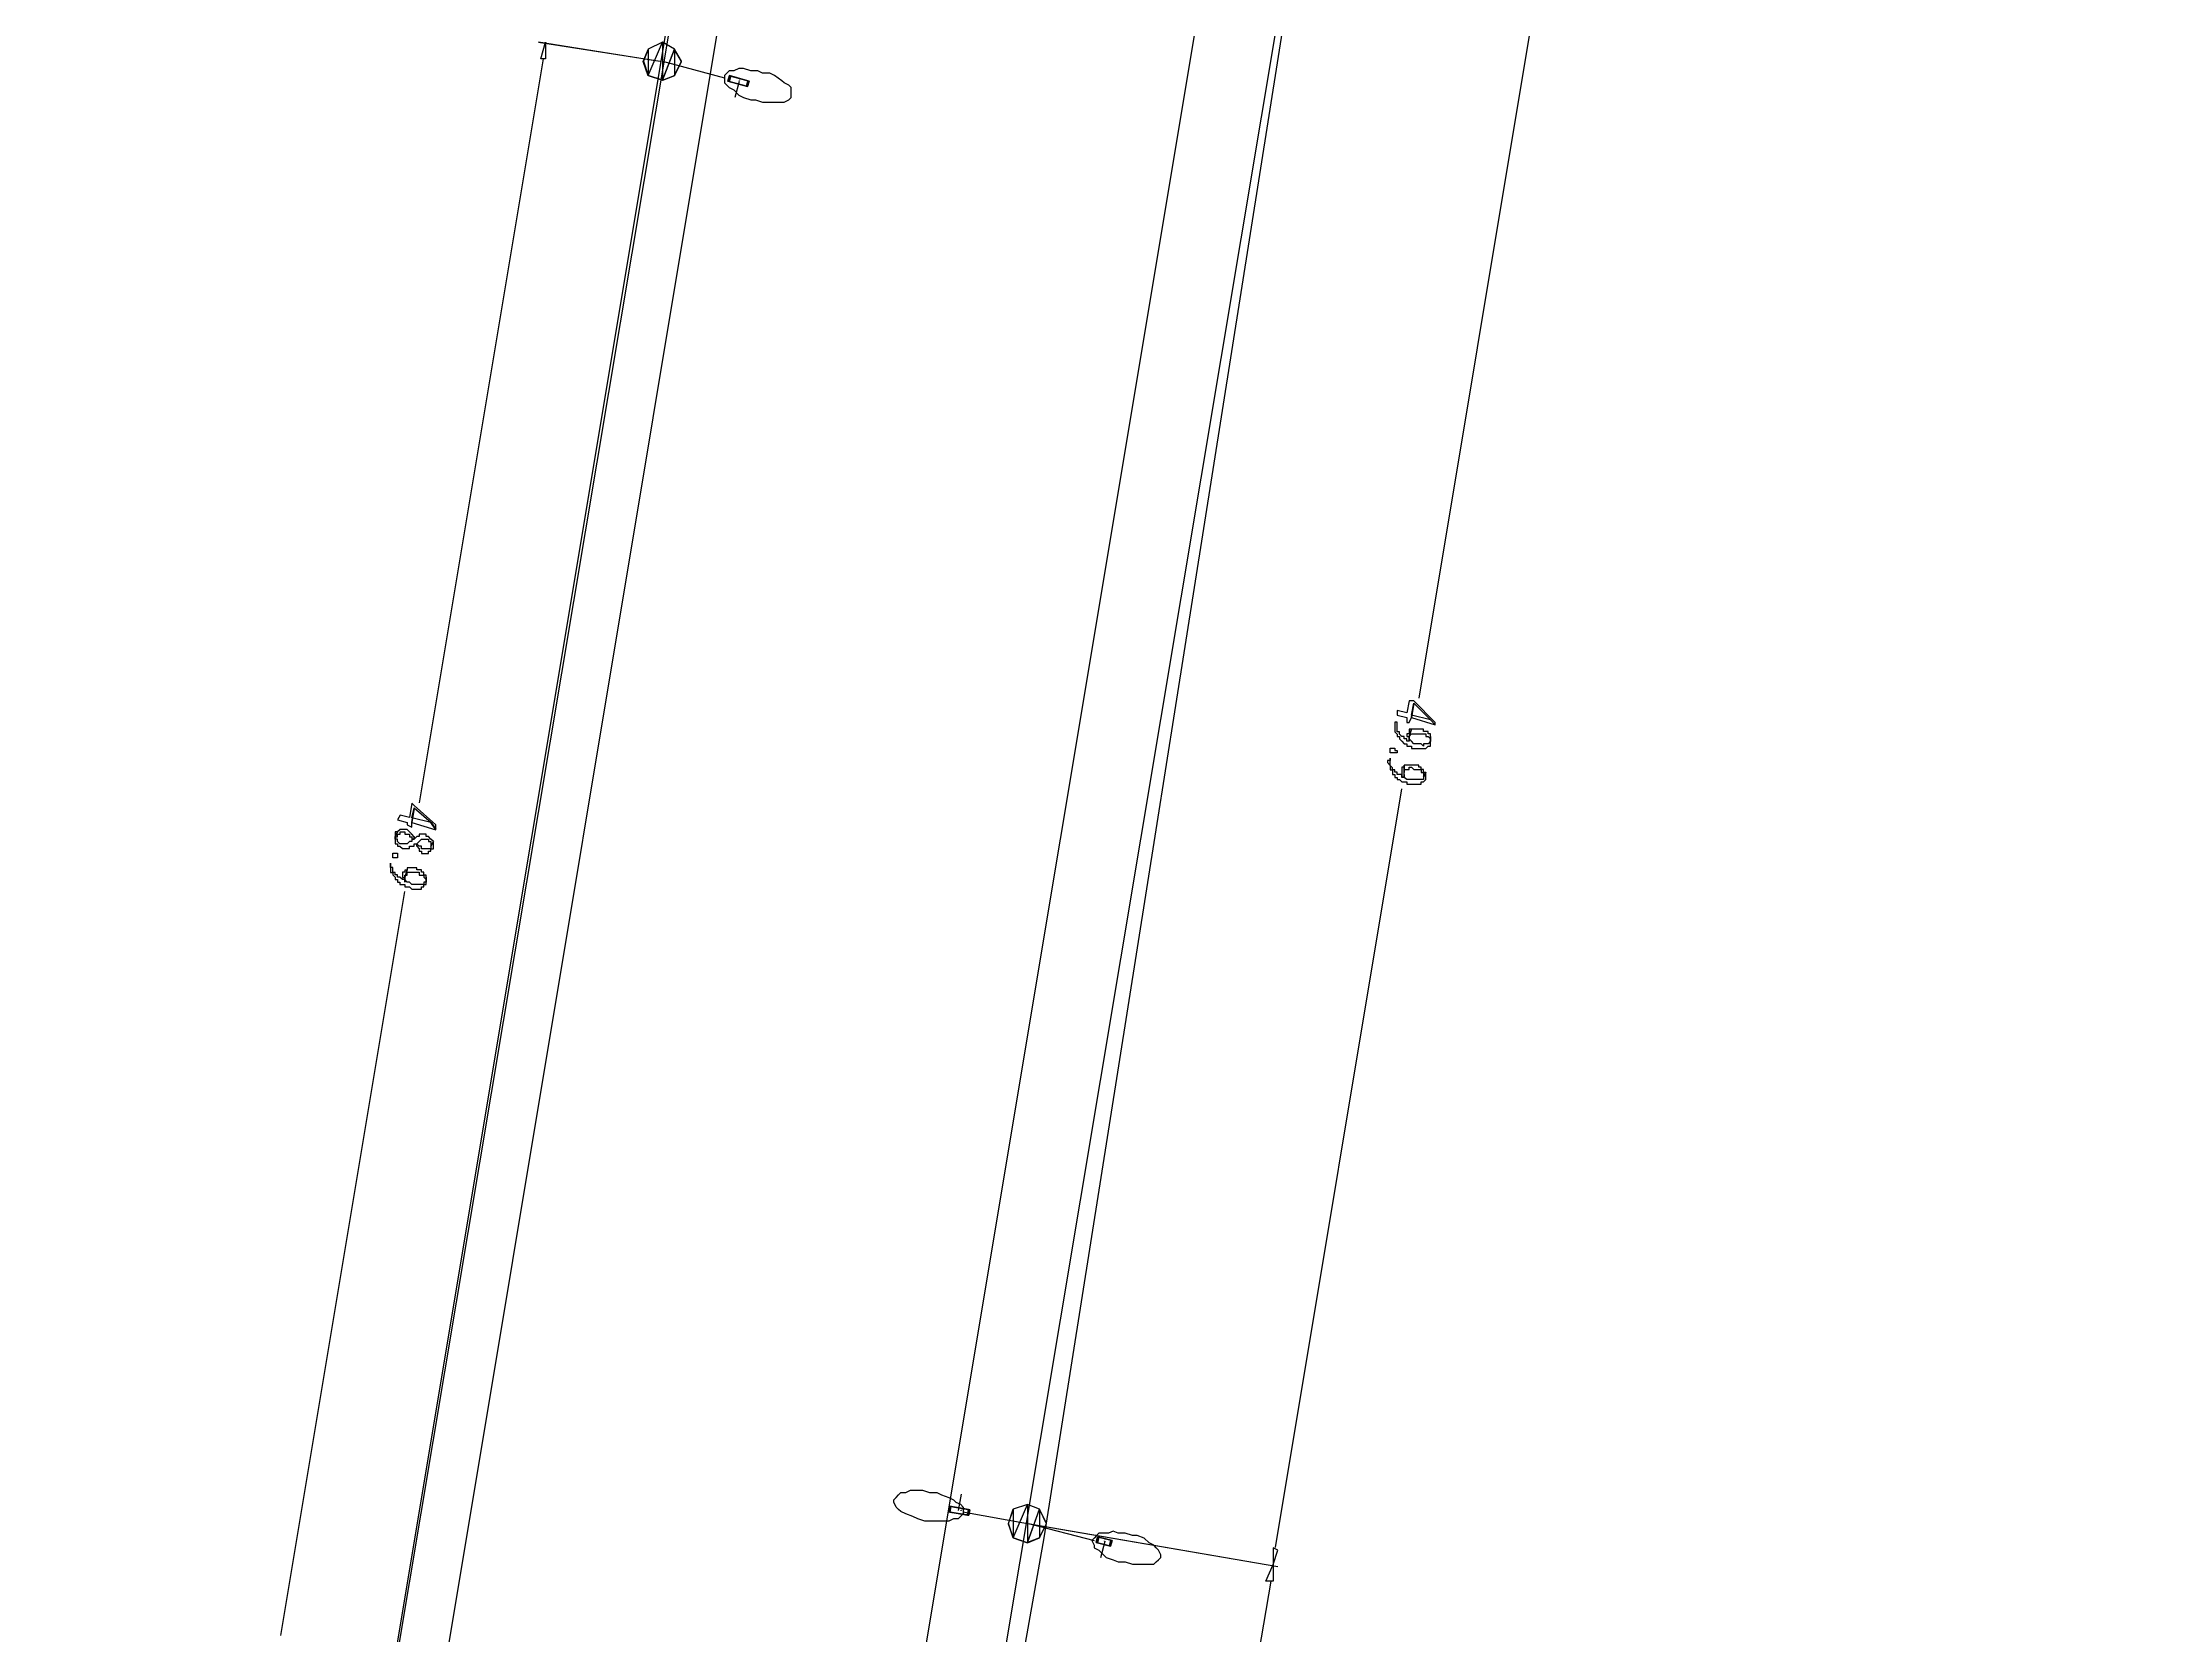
# Model space of a CAD drawing. Extents: x 212106 to 638151, y -1311344 to 1260505.
# Drawn here: x 340674 to 403780, y 647172 to 694889 of the extents above; entities that cross this region are included whole.
import ezdxf

# ---------------------------------------------------------------- set-up
doc = ezdxf.new("R2010")
doc.units = 0
doc.header["$MEASUREMENT"] = 0
for name, color, linetype in [('at_Entity', 7, 'Continuous'), ('DLXLUM01', 3, 'Continuous'), ('DLXLUM02', 6, 'Continuous'), ('DLXLUMEX', 2, 'Continuous'), ('DLXSCENE', 7, 'Continuous')]:
    doc.layers.add(name, color=color, linetype=linetype)

# ---------------------------------------------------------------- blocks, each defined once
blk = doc.blocks.new('*U34')
for p, q in [((-253, 159), (-299, -5)), ((-299, -5), (-253, 159)), ((-215, 148), (-261, -15)), ((-261, -15), (-215, 148)), ((299, 5), (-253, 159)), ((-215, 148), (-253, 159)), ((-253, 159), (299, 5)), ((-253, 159), (-215, 148)), ((337, -6), (-215, 148)), ((-215, 148), (337, -6)), ((253, -159), (299, 5)), ((299, 5), (253, -159)), ((299, 5), (337, -6)), ((337, -6), (299, 5)), ((-299, -5), (253, -159)), ((253, -159), (-299, -5)), ((-299, -5), (-261, -15)), ((-261, -15), (-299, -5)), ((-261, -15), (291, -169)), ((291, -169), (-261, -15)), ((253, -159), (291, -169)), ((291, -169), (253, -159)), ((291, -169), (337, -6)), ((337, -6), (291, -169))]:
    blk.add_line(p, q)
at = {"color": 1}
blk.add_line((38, -11), (-96, -492), dxfattribs=at)
at = {"layer": 'DLXLUMEX', "color": 7}
blk.add_text('1', height=100, dxfattribs=at).set_placement((0, 0))
blk = doc.blocks.new('*U89')
for p, q in [((-307, 139), (-336, -28)), ((-336, -28), (-307, 139)), ((-268, 133), (-307, 139)), ((-307, 139), (-268, 133)), ((258, 41), (-307, 139)), ((-307, 139), (258, 41)), ((-268, 133), (-297, -35)), ((-297, -35), (-268, 133)), ((297, 35), (-268, 133)), ((-268, 133), (297, 35)), ((229, -126), (258, 41)), ((258, 41), (229, -126)), ((297, 35), (258, 41)), ((258, 41), (297, 35)), ((268, -133), (297, 35)), ((297, 35), (268, -133)), ((-297, -35), (-336, -28)), ((-336, -28), (229, -126)), ((-336, -28), (-297, -35)), ((229, -126), (-336, -28)), ((-297, -35), (268, -133)), ((268, -133), (-297, -35)), ((229, -126), (268, -133)), ((268, -133), (229, -126))]:
    blk.add_line(p, q)
at = {"color": 1}
blk.add_line((-39, 7), (47, 499), dxfattribs=at)
at = {"layer": 'DLXLUMEX', "color": 7}
blk.add_text('1', height=100, dxfattribs=at).set_placement((0, 0))
blk = doc.blocks.new('*U98')
for p, q in [((-178, 132), (-219, -33)), ((-219, -33), (-178, 132)), ((-139, 123), (-181, -42)), ((-181, -42), (-139, 123)), ((219, 33), (-178, 132)), ((-139, 123), (-178, 132)), ((-178, 132), (219, 33)), ((-178, 132), (-139, 123)), ((257, 23), (-139, 123)), ((-139, 123), (257, 23)), ((178, -132), (219, 33)), ((219, 33), (178, -132)), ((216, -142), (257, 23)), ((257, 23), (216, -142)), ((219, 33), (257, 23)), ((257, 23), (219, 33)), ((-219, -33), (178, -132)), ((178, -132), (-219, -33)), ((-219, -33), (-181, -42)), ((-181, -42), (-219, -33)), ((-181, -42), (216, -142)), ((216, -142), (-181, -42)), ((178, -132), (216, -142)), ((216, -142), (178, -132))]:
    blk.add_line(p, q)
at = {"color": 1}
blk.add_line((38, -10), (-84, -495), dxfattribs=at)
at = {"layer": 'DLXLUMEX', "color": 7}
blk.add_text('2', height=100, dxfattribs=at).set_placement((0, 0))
blk = doc.blocks.new('*U97')
for p, q in [((10601, 721072), (1459, 666294)), ((12745, 621511), (20602, 671149)), ((1459, 666294), (-6611, 618082)), ((5101, 578299), (12745, 621511))]:
    blk.add_line(p, q)

msp = doc.modelspace()

# ---------------------------------------------------------------- linework, layer by layer
at = {"layer": 'at_Entity', "color": 4}
for p, q in [((465456, 1237080), (356316, 581961)), ((449884, 1229433), (342316, 583735))]:
    msp.add_line(p, q, dxfattribs=at)
at = {"layer": 'at_Entity', "color": 1}
for p, q in [((448385, 1229513), (340674, 583168)), ((466885, 1229375), (358388, 580248))]:
    msp.add_line(p, q, dxfattribs=at)
at = {"layer": 'at_Entity', "color": 0}
for p, q in [((385673, 697961), (381888, 675246)), ((359173, 694309), (355530, 694878)), ((359102, 694319), (355532, 694889)), ((355603, 694389), (355746, 694889)), ((355746, 694889), (355746, 694389)), ((359245, 694889), (358817, 694681)), ((359245, 694889), (358817, 694681)), ((358817, 693888), (359245, 694889)), ((358817, 693888), (359245, 694889)), ((359245, 694889), (358817, 694681)), ((359245, 694889), (358817, 694681)), ((359245, 694889), (358817, 694681)), ((358817, 693888), (359245, 694889)), ((358817, 693888), (359245, 694889)), ((359245, 694889), (358817, 694681)), ((359602, 694681), (359245, 694889)), ((359602, 694681), (359245, 694889)), ((359245, 694889), (359245, 693749)), ((359245, 694889), (359245, 693749)), ((359602, 694681), (359245, 694889)), ((359602, 694681), (359245, 694889)), ((359602, 694681), (359245, 694889)), ((359245, 694889), (359245, 693749)), ((359245, 694889), (359245, 693749)), ((359602, 694681), (359245, 694889)), ((355675, 694389), (351960, 672111)), ((355746, 694389), (355603, 694389)), ((358673, 694307), (358816, 694668)), ((358673, 694307), (358816, 694668)), ((358816, 693876), (358673, 694307)), ((358816, 693876), (358673, 694307)), ((358817, 694681), (358674, 694319)), ((358817, 694681), (358674, 694319)), ((358817, 694681), (358674, 694319)), ((358817, 694681), (358674, 694319)), ((358674, 694319), (358817, 693888)), ((358674, 694319), (358817, 693888)), ((358674, 694319), (358817, 693888)), ((358674, 694319), (358817, 693888)), ((358816, 694668), (358816, 693876)), ((358816, 694668), (358816, 693876)), ((358817, 694681), (358817, 693888)), ((358817, 694681), (358817, 693888)), ((359245, 693749), (359602, 694681)), ((359245, 693749), (359602, 694681)), ((359245, 693737), (359602, 694668)), ((359245, 693737), (359602, 694668)), ((359245, 694319), (361103, 693818)), ((359816, 694319), (359602, 694681)), ((359816, 694319), (359602, 694681)), ((359816, 694319), (359602, 694681)), ((359816, 694319), (359602, 694681)), ((359816, 694307), (359602, 694668)), ((359602, 694668), (359602, 693876)), ((359602, 694668), (359602, 693876)), ((359816, 694307), (359602, 694668)), ((359602, 694668), (359602, 693876)), ((359602, 694668), (359602, 693876)), ((359602, 693888), (359816, 694319)), ((359602, 693888), (359816, 694319)), ((359602, 693888), (359816, 694319)), ((359602, 693888), (359816, 694319)), ((359602, 693876), (359816, 694307)), ((359602, 693876), (359816, 694307)), ((358817, 693888), (359245, 693749)), ((359245, 693749), (358817, 693888)), ((358817, 693888), (359245, 693749)), ((358817, 693888), (359245, 693749)), ((359245, 693749), (358817, 693888)), ((358817, 693888), (359245, 693749)), ((359245, 693749), (359602, 693888)), ((359245, 693749), (359602, 693888)), ((359245, 693749), (359602, 693888)), ((359245, 693749), (359602, 693888)), ((359602, 693876), (359245, 693737)), ((359602, 693876), (359245, 693737)), ((359245, 693749), (359245, 693749)), ((359245, 693749), (359245, 693749)), ((359245, 693749), (359245, 693749)), ((361174, 693958), (361101, 693889)), ((361101, 693889), (361101, 693806)), ((361101, 693806), (361101, 693667)), ((361101, 693667), (361174, 693597)), ((361244, 694028), (361174, 693958)), ((361174, 693597), (361244, 693528)), ((361388, 694028), (361244, 694028)), ((361531, 694097), (361388, 694028)), ((361674, 694097), (361531, 694097)), ((361888, 694028), (361674, 694097)), ((362102, 694028), (361888, 694028)), ((362245, 693958), (362102, 694028)), ((362459, 693958), (362245, 693958)), ((362602, 693889), (362459, 693958)), ((362816, 693736), (362602, 693889)), ((362888, 693667), (362816, 693736)), ((363030, 693597), (362888, 693667)), ((363102, 693528), (363030, 693597)), ((361244, 693528), (361388, 693458)), ((361388, 693458), (361531, 693306)), ((361531, 693306), (361674, 693236)), ((361674, 693236), (361888, 693167)), ((361888, 693167), (362031, 693167)), ((362031, 693167), (362245, 693097)), ((362245, 693097), (362459, 693097)), ((362459, 693097), (362602, 693097)), ((362602, 693097), (362745, 693097)), ((362745, 693097), (362888, 693097)), ((362888, 693097), (363030, 693167)), ((363030, 693167), (363102, 693236)), ((363102, 693389), (363102, 693528)), ((363102, 693306), (363102, 693389)), ((363102, 693236), (363102, 693306)), ((363102, 693306), (363102, 693306)), ((381530, 674809), (381244, 674877)), ((381244, 674877), (381244, 674740)), ((381244, 674740), (381530, 674671)), ((381601, 675167), (381530, 674809)), ((381530, 674671), (381530, 674519)), ((381743, 675167), (381601, 675167)), ((381601, 674519), (381673, 674671)), ((381673, 674671), (381743, 675098)), ((381673, 674739), (381744, 675097)), ((381744, 675097), (381673, 674670)), ((382244, 674601), (381673, 674739)), ((381673, 674670), (382386, 674449)), ((382386, 674519), (381743, 675167)), ((381743, 675098), (382243, 674602)), ((382243, 674602), (382386, 674450)), ((382386, 674449), (382244, 674601)), ((381244, 674526), (381173, 674526)), ((381173, 674526), (381173, 674458)), ((381173, 674458), (381173, 674458)), ((381173, 674458), (381173, 674458)), ((381173, 674458), (381173, 674389)), ((381173, 674389), (381173, 674389)), ((381173, 674389), (381173, 674306)), ((381173, 674306), (381173, 674306)), ((381173, 674306), (381173, 674306)), ((381173, 674306), (381173, 674237)), ((381173, 674237), (381173, 674237)), ((381173, 674237), (381244, 674168)), ((381244, 674458), (381244, 674526)), ((381244, 674389), (381244, 674458)), ((381244, 674458), (381244, 674458)), ((381244, 674306), (381244, 674389)), ((381244, 674389), (381244, 674389)), ((381244, 674237), (381244, 674306)), ((381244, 674306), (381244, 674306)), ((381244, 674306), (381244, 674306)), ((381244, 674306), (381244, 674306)), ((381316, 674237), (381244, 674237)), ((381244, 674237), (381244, 674237)), ((381244, 674168), (381244, 674168)), ((381244, 674168), (381244, 674168)), ((381244, 674168), (381244, 674099)), ((381244, 674099), (381244, 674099)), ((381244, 674099), (381316, 674099)), ((381316, 674168), (381316, 674237)), ((381387, 674099), (381316, 674168)), ((381316, 674168), (381316, 674168)), ((381316, 674099), (381316, 674031)), ((381316, 674031), (381316, 674031)), ((381316, 674031), (381316, 674031)), ((381316, 674031), (381387, 673962)), ((381458, 674099), (381387, 674099)), ((381387, 674099), (381387, 674099)), ((381387, 674099), (381387, 674099)), ((381458, 674031), (381458, 674099)), ((381529, 674031), (381458, 674031)), ((381458, 674031), (381458, 674031)), ((381529, 673962), (381529, 674031)), ((381529, 674031), (381529, 674031)), ((381530, 674519), (381601, 674519)), ((381601, 674179), (381530, 674179)), ((381530, 674179), (381530, 674096)), ((381530, 674096), (381530, 674096)), ((381530, 674096), (381601, 674096)), ((381601, 674096), (381673, 674317)), ((381673, 674317), (381601, 674317)), ((381601, 674317), (381601, 674248)), ((381673, 674317), (381601, 674096)), ((381601, 674248), (381601, 674248)), ((381601, 674248), (381601, 674248)), ((381601, 674248), (381601, 674179)), ((381601, 674179), (381601, 674179)), ((381601, 674096), (381673, 674179)), ((381601, 674028), (381601, 674096)), ((381601, 674096), (381601, 674096)), ((381601, 674096), (381601, 674028)), ((381601, 674096), (381601, 674096)), ((381673, 673962), (381601, 674031)), ((381601, 674031), (381601, 674031)), ((381601, 674031), (381601, 673962)), ((381601, 674028), (381601, 674028)), ((381601, 674028), (381601, 673959)), ((381601, 673959), (381601, 674028)), ((381745, 674317), (381673, 674317)), ((381673, 674317), (381673, 674317)), ((381673, 674179), (381673, 674179)), ((381673, 674179), (381673, 674179)), ((381673, 674179), (381745, 674179)), ((381816, 674317), (381745, 674317)), ((381745, 674317), (381745, 674317)), ((381745, 674317), (381745, 674317)), ((381745, 674179), (381745, 674179)), ((381745, 674179), (381745, 674179)), ((381745, 674179), (381816, 674179)), ((381888, 674317), (381816, 674317)), ((381816, 674317), (381816, 674317)), ((381816, 674179), (381816, 674179)), ((381816, 674179), (381816, 674179)), ((381816, 674179), (381888, 674179)), ((381959, 674317), (381888, 674317)), ((381888, 674317), (381888, 674317)), ((381888, 674179), (381888, 674179)), ((381888, 674179), (381959, 674179)), ((382031, 674317), (381959, 674317)), ((381959, 674317), (381959, 674317)), ((381959, 674179), (381959, 674179)), ((381959, 674179), (382031, 674179)), ((382031, 674248), (382031, 674317)), ((382031, 674317), (382031, 674317)), ((382101, 674248), (382031, 674248)), ((382031, 674179), (382031, 674179)), ((382031, 674179), (382101, 674179)), ((382173, 674248), (382101, 674248)), ((382101, 674248), (382101, 674248)), ((382101, 674179), (382101, 674179)), ((382101, 674179), (382101, 674096)), ((382101, 674096), (382173, 674096)), ((382173, 674179), (382173, 674248)), ((382244, 674179), (382173, 674179)), ((382173, 674179), (382173, 674179)), ((382173, 674179), (382173, 674179)), ((382173, 674096), (382173, 674096)), ((382173, 674096), (382173, 674096)), ((382173, 674096), (382244, 674028)), ((382244, 674096), (382244, 674179)), ((382244, 674031), (382244, 674099)), ((382244, 674099), (382244, 673962)), ((382244, 673959), (382244, 674096)), ((382244, 673962), (382244, 674031)), ((382244, 674031), (382244, 674031)), ((382244, 674031), (382244, 674031)), ((382244, 674028), (382244, 674028)), ((382244, 674028), (382244, 673959)), ((382386, 674450), (382386, 674519)), ((381030, 673386), (380958, 673386)), ((380958, 673386), (380958, 673318)), ((381030, 673677), (381030, 673746)), ((381030, 673746), (381102, 673746)), ((381030, 673609), (381030, 673677)), ((381030, 673677), (381030, 673677)), ((381030, 673677), (381030, 673677)), ((381102, 673609), (381030, 673609)), ((381030, 673386), (381030, 673455)), ((381030, 673455), (381030, 673455)), ((381030, 673455), (381030, 673386)), ((381030, 673318), (381030, 673386)), ((381030, 673386), (381030, 673386)), ((381030, 673386), (381030, 673386)), ((381102, 673746), (381102, 673746)), ((381102, 673746), (381102, 673746)), ((381102, 673746), (381173, 673746)), ((381173, 673609), (381102, 673609)), ((381102, 673609), (381102, 673609)), ((381102, 673609), (381102, 673609)), ((381102, 673609), (381102, 673609)), ((381173, 673746), (381173, 673746)), ((381173, 673746), (381173, 673746)), ((381173, 673746), (381173, 673746)), ((381173, 673746), (381173, 673677)), ((381173, 673677), (381245, 673677)), ((381245, 673609), (381173, 673609)), ((381173, 673609), (381173, 673609)), ((381173, 673609), (381173, 673609)), ((381245, 673677), (381245, 673609)), ((381245, 673677), (381245, 673677)), ((381245, 673677), (381245, 673677)), ((381245, 673677), (381245, 673677)), ((381245, 673677), (381245, 673677)), ((381387, 673962), (381387, 673962)), ((381387, 673962), (381387, 673962)), ((381387, 673962), (381458, 673879)), ((381458, 673879), (381458, 673879)), ((381458, 673879), (381529, 673879)), ((381601, 673962), (381529, 673962)), ((381529, 673879), (381529, 673879)), ((381529, 673879), (381529, 673810)), ((381529, 673810), (381601, 673810)), ((381601, 673962), (381601, 673962)), ((381601, 673959), (381601, 673959)), ((381601, 673810), (381601, 673810)), ((381601, 673810), (381673, 673810)), ((381744, 673879), (381673, 673962)), ((381673, 673962), (381673, 673962)), ((381673, 673962), (381673, 673962)), ((381673, 673962), (381673, 673962)), ((381673, 673810), (381673, 673810)), ((381673, 673810), (381673, 673741)), ((381673, 673741), (381744, 673741)), ((381816, 673879), (381744, 673879)), ((381744, 673879), (381744, 673879)), ((381744, 673879), (381744, 673879)), ((381744, 673741), (381744, 673741)), ((381744, 673741), (381816, 673741)), ((381887, 673879), (381816, 673879)), ((381816, 673879), (381816, 673879)), ((381816, 673879), (381816, 673879)), ((381816, 673741), (381816, 673741)), ((381816, 673741), (381887, 673741)), ((381959, 673879), (381887, 673879)), ((381887, 673879), (381887, 673879)), ((381887, 673741), (381887, 673741)), ((381887, 673741), (381887, 673741)), ((381887, 673741), (381959, 673741)), ((382029, 673810), (381959, 673879)), ((381959, 673879), (381959, 673879)), ((381959, 673741), (381959, 673741)), ((381959, 673741), (382029, 673741)), ((382101, 673879), (382029, 673879)), ((382029, 673879), (382029, 673810)), ((382029, 673810), (382029, 673810)), ((382029, 673741), (382029, 673741)), ((382029, 673741), (382101, 673741)), ((382173, 673879), (382101, 673879)), ((382101, 673879), (382101, 673879)), ((382101, 673741), (382173, 673810)), ((382101, 673741), (382101, 673741)), ((382101, 673741), (382101, 673741)), ((382101, 673741), (382101, 673741)), ((382244, 673962), (382173, 673879)), ((382173, 673879), (382173, 673879)), ((382173, 673879), (382173, 673879)), ((382173, 673879), (382173, 673879)), ((382173, 673810), (382173, 673810)), ((382173, 673810), (382244, 673810)), ((382244, 673962), (382244, 673962)), ((382244, 673962), (382244, 673962)), ((382244, 673879), (382244, 673962)), ((382244, 673959), (382244, 673959)), ((382244, 673810), (382244, 673879)), ((382244, 673879), (382244, 673879)), ((382244, 673879), (382244, 673879)), ((382244, 673810), (382244, 673810)), ((380958, 673318), (380958, 673318)), ((380958, 673318), (381030, 673235)), ((381030, 673235), (381030, 673318)), ((381030, 673318), (381030, 673318)), ((381030, 673318), (381030, 673318)), ((381102, 673166), (381030, 673235)), ((381030, 673235), (381030, 673235)), ((381030, 673235), (381030, 673235)), ((381030, 673235), (381030, 673235)), ((381030, 673235), (381030, 673235)), ((381030, 673235), (381030, 673166)), ((381030, 673166), (381030, 673166)), ((381030, 673166), (381030, 673097)), ((381030, 673097), (381030, 673097)), ((381030, 673097), (381030, 673097)), ((381030, 673097), (381102, 673097)), ((381102, 673097), (381102, 673166)), ((381102, 673166), (381102, 673166)), ((381102, 673166), (381102, 673166)), ((381173, 673097), (381102, 673097)), ((381102, 673097), (381102, 673029)), ((381102, 673029), (381102, 673029)), ((381102, 673029), (381102, 672960)), ((381102, 672960), (381173, 672960)), ((381173, 673029), (381173, 673097)), ((381245, 673029), (381173, 673029)), ((381173, 673029), (381173, 673029)), ((381173, 672960), (381173, 672960)), ((381173, 672960), (381173, 672877)), ((381173, 672877), (381245, 672877)), ((381245, 672960), (381245, 673029)), ((381245, 673029), (381245, 673029)), ((381315, 672960), (381245, 672960)), ((381245, 672877), (381245, 672877)), ((381245, 672877), (381245, 672808)), ((381245, 672808), (381315, 672808)), ((381387, 672960), (381315, 672960)), ((381315, 672960), (381315, 672960)), ((381315, 672808), (381315, 672808)), ((381315, 672808), (381315, 672808)), ((381315, 672808), (381387, 672739)), ((381458, 673177), (381387, 673177)), ((381387, 673177), (381387, 673177)), ((381387, 673177), (381387, 673108)), ((381387, 673108), (381387, 673108)), ((381387, 673108), (381387, 673108)), ((381387, 673108), (381387, 673108)), ((381387, 673108), (381387, 673025)), ((381387, 673025), (381387, 673025)), ((381387, 673025), (381387, 672957)), ((381387, 672877), (381387, 672960)), ((381387, 672957), (381387, 672957)), ((381387, 672957), (381387, 672888)), ((381387, 672888), (381458, 672888)), ((381458, 672877), (381387, 672877)), ((381387, 672877), (381387, 672877)), ((381387, 672739), (381387, 672739)), ((381387, 672739), (381458, 672739)), ((381458, 673025), (381458, 673246)), ((381458, 673246), (381458, 673246)), ((381458, 673246), (381458, 673177)), ((381530, 673246), (381458, 673246)), ((381458, 673246), (381458, 673025)), ((381458, 673025), (381458, 673108)), ((381458, 673108), (381458, 673108)), ((381458, 673108), (381530, 673108)), ((381458, 672957), (381458, 673025)), ((381458, 673025), (381458, 673025)), ((381458, 673025), (381458, 673025)), ((381458, 672877), (381458, 672960)), ((381458, 672960), (381458, 672960)), ((381458, 672960), (381458, 672877)), ((381458, 672888), (381458, 672957)), ((381530, 672808), (381458, 672877)), ((381458, 672877), (381458, 672877)), ((381458, 672877), (381458, 672877)), ((381458, 672877), (381458, 672877)), ((381458, 672739), (381458, 672739)), ((381458, 672739), (381530, 672739)), ((381602, 673246), (381530, 673246)), ((381530, 673246), (381530, 673246)), ((381530, 673246), (381530, 673246)), ((381530, 673108), (381530, 673108)), ((381530, 673108), (381530, 673108)), ((381530, 673108), (381602, 673108)), ((381601, 672808), (381530, 672808)), ((381530, 672739), (381530, 672671)), ((381673, 672808), (381601, 672808)), ((381601, 672808), (381601, 672808)), ((381601, 672808), (381601, 672808)), ((381673, 673246), (381602, 673246)), ((381602, 673246), (381602, 673246)), ((381602, 673108), (381602, 673177)), ((381602, 673177), (381673, 673177)), ((381745, 673246), (381673, 673246)), ((381673, 673246), (381673, 673246)), ((381673, 673177), (381673, 673177)), ((381673, 673177), (381673, 673177)), ((381673, 673177), (381745, 673108)), ((381744, 672808), (381673, 672808)), ((381673, 672808), (381673, 672808)), ((381673, 672808), (381673, 672808)), ((381816, 672808), (381744, 672808)), ((381744, 672808), (381744, 672808)), ((381816, 673246), (381745, 673246)), ((381745, 673246), (381745, 673246)), ((381745, 673108), (381745, 673108)), ((381745, 673108), (381816, 673108)), ((381888, 673246), (381816, 673246)), ((381816, 673246), (381816, 673246)), ((381816, 673246), (381816, 673246)), ((381816, 673108), (381816, 673108)), ((381816, 673108), (381888, 673108)), ((381888, 672808), (381816, 672808)), ((381816, 672808), (381816, 672808)), ((381816, 672808), (381816, 672808)), ((381888, 673177), (381888, 673246)), ((381960, 673177), (381888, 673177)), ((381888, 673108), (381888, 673108)), ((381888, 673108), (381960, 673108)), ((381958, 672808), (381888, 672808)), ((381888, 672808), (381888, 672808)), ((382029, 672808), (381958, 672808)), ((381958, 672808), (381958, 672808)), ((381958, 672808), (381958, 672808)), ((381958, 672671), (381958, 672739)), ((381958, 672739), (382029, 672739)), ((381960, 673108), (381960, 673177)), ((381960, 673177), (381960, 673177)), ((382031, 673108), (381960, 673108)), ((381960, 673108), (381960, 673025)), ((381960, 673025), (381960, 673025)), ((381960, 673025), (382031, 673025)), ((382101, 673029), (382029, 672877)), ((382029, 672877), (382029, 672877)), ((382029, 672877), (382029, 672808)), ((382029, 672808), (382029, 672808)), ((382029, 672739), (382101, 672808)), ((382029, 672739), (382029, 672739)), ((382029, 672739), (382029, 672739)), ((382031, 673025), (382031, 673108)), ((382031, 673108), (382031, 673108)), ((382031, 673108), (382031, 673108)), ((382101, 673025), (382031, 673025)), ((382031, 673025), (382031, 673025)), ((382031, 673025), (382031, 672957)), ((382031, 672888), (382101, 673025)), ((382031, 672957), (382031, 672957)), ((382031, 672957), (382031, 672888)), ((382031, 672888), (382031, 672888)), ((382101, 672960), (382101, 673029)), ((382101, 672877), (382101, 672960)), ((382101, 672960), (382101, 672960)), ((382101, 672960), (382101, 672960)), ((382101, 672877), (382101, 672877)), ((382101, 672808), (382101, 672877)), ((382101, 672808), (382101, 672808)), ((382101, 672808), (382101, 672808)), ((351745, 672105), (351674, 671678)), ((351817, 672036), (351745, 672105)), ((377603, 649815), (381388, 672530)), ((381530, 672671), (381530, 672671)), ((381530, 672671), (381601, 672671)), ((381601, 672671), (381601, 672671)), ((381601, 672671), (381673, 672671)), ((381673, 672671), (381673, 672671)), ((381673, 672671), (381673, 672671)), ((381673, 672671), (381744, 672671)), ((381744, 672671), (381744, 672671)), ((381744, 672671), (381816, 672671)), ((381816, 672671), (381816, 672671)), ((381816, 672671), (381888, 672671)), ((381888, 672671), (381888, 672671)), ((381888, 672671), (381888, 672671)), ((381888, 672671), (381958, 672671)), ((381958, 672671), (381958, 672671)), ((351389, 671747), (351317, 671609)), ((351317, 671609), (351604, 671527)), ((351674, 671678), (351389, 671747)), ((351604, 671527), (351604, 671458)), ((351604, 671458), (351745, 671389)), ((351745, 671527), (351817, 671967)), ((351745, 671664), (351817, 671953)), ((351817, 671953), (351745, 671527)), ((352316, 671527), (351745, 671664)), ((351745, 671389), (351745, 671527)), ((351745, 671527), (352459, 671307)), ((352461, 671458), (351817, 672036)), ((351817, 671967), (352318, 671527)), ((352459, 671307), (352316, 671527)), ((352318, 671527), (352461, 671321)), ((352461, 671321), (352461, 671458)), ((351245, 671106), (351316, 671243)), ((351316, 671243), (351245, 671243)), ((351245, 671243), (351245, 671174)), ((351245, 671174), (351245, 671174)), ((351245, 671174), (351245, 671174)), ((351245, 671174), (351245, 671106)), ((351245, 671023), (351245, 671106)), ((351245, 671106), (351245, 671106)), ((351245, 671106), (351245, 671023)), ((351316, 671023), (351245, 671023)), ((351245, 671023), (351245, 671023)), ((351245, 671023), (351245, 671023)), ((351245, 671023), (351245, 671023)), ((351245, 671023), (351245, 670954)), ((351245, 670954), (351245, 670954)), ((351245, 670954), (351245, 670886)), ((351245, 670886), (351316, 670886)), ((351317, 671244), (351246, 671093)), ((351246, 671093), (351246, 671093)), ((351246, 671093), (351317, 671093)), ((351316, 670954), (351316, 671023)), ((351388, 670886), (351316, 670954)), ((351316, 670954), (351316, 670954)), ((351316, 670954), (351316, 670954)), ((351316, 670886), (351316, 670886)), ((351316, 670886), (351316, 670817)), ((351316, 670817), (351316, 670817)), ((351316, 670817), (351388, 670817)), ((351389, 671313), (351317, 671244)), ((351317, 671244), (351317, 671244)), ((351317, 671244), (351317, 671244)), ((351317, 671093), (351317, 671176)), ((351317, 671176), (351317, 671176)), ((351317, 671176), (351317, 671176)), ((351317, 671176), (351389, 671176)), ((351459, 670886), (351388, 670886)), ((351388, 670886), (351388, 670886)), ((351388, 670886), (351388, 670886)), ((351388, 670886), (351388, 670886)), ((351388, 670817), (351388, 670817)), ((351388, 670817), (351459, 670748)), ((351459, 671313), (351389, 671313)), ((351389, 671313), (351389, 671313)), ((351389, 671313), (351389, 671313)), ((351389, 671176), (351389, 671244)), ((351389, 671244), (351459, 671244)), ((351389, 671176), (351389, 671176)), ((351530, 671313), (351459, 671313)), ((351459, 671313), (351459, 671313)), ((351459, 671313), (351459, 671313)), ((351459, 671244), (351459, 671244)), ((351459, 671244), (351530, 671244)), ((351531, 670886), (351459, 670886)), ((351459, 670886), (351459, 670886)), ((351602, 671313), (351530, 671313)), ((351530, 671313), (351530, 671313)), ((351530, 671244), (351530, 671176)), ((351530, 671176), (351530, 671176)), ((351530, 671176), (351602, 671176)), ((351602, 670886), (351531, 670886)), ((351531, 670886), (351531, 670886)), ((351531, 670886), (351531, 670886)), ((351673, 671244), (351602, 671313)), ((351602, 671313), (351602, 671313)), ((351602, 671176), (351602, 671176)), ((351602, 671176), (351673, 671176)), ((351674, 670954), (351602, 670886)), ((351602, 670886), (351602, 670886)), ((351602, 670886), (351602, 670886)), ((351745, 671176), (351673, 671244)), ((351673, 671244), (351673, 671244)), ((351673, 671244), (351673, 671244)), ((351673, 671244), (351673, 671244)), ((351673, 671176), (351673, 671093)), ((351673, 671093), (351673, 671093)), ((351673, 671093), (351745, 671093)), ((351745, 670954), (351674, 670954)), ((351674, 670954), (351674, 670954)), ((351674, 670954), (351674, 670954)), ((351674, 670748), (351674, 670817)), ((351674, 670817), (351674, 670817)), ((351674, 670817), (351745, 670817)), ((351816, 671093), (351745, 671176)), ((351745, 671176), (351745, 671176)), ((351745, 671176), (351745, 671176)), ((351745, 671093), (351745, 671093)), ((351745, 671093), (351745, 671024)), ((351745, 671024), (351816, 671024)), ((351817, 671023), (351745, 671023)), ((351745, 671023), (351745, 670954)), ((351745, 670817), (351745, 670817)), ((351745, 670817), (351817, 670817)), ((351816, 671024), (351816, 671093)), ((351888, 671106), (351817, 671023)), ((351817, 671023), (351817, 671106)), ((351817, 671106), (351817, 671023)), ((351817, 670817), (351817, 670886)), ((351817, 670886), (351817, 670886)), ((351817, 670886), (351888, 670886)), ((351960, 671106), (351888, 671106)), ((351888, 671106), (351888, 671106)), ((351888, 671106), (351888, 671106)), ((351888, 670886), (352032, 671023)), ((351888, 670886), (351888, 670817)), ((351888, 670817), (351888, 670886)), ((351960, 670815), (351888, 670883)), ((351888, 670883), (351888, 670883)), ((351888, 670883), (351888, 670815)), ((351888, 670815), (351888, 670815)), ((351888, 670815), (351888, 670815)), ((351888, 670815), (351960, 670732)), ((352032, 671174), (351960, 671174)), ((351960, 671174), (351960, 671106)), ((351960, 671106), (351960, 671106)), ((352030, 670815), (351960, 670815)), ((351960, 670815), (351960, 670815)), ((351960, 670815), (351960, 670815)), ((352030, 670732), (352030, 670815)), ((352103, 671174), (352032, 671174)), ((352032, 671174), (352032, 671174)), ((352032, 671174), (352032, 671174)), ((352032, 671023), (352032, 671023)), ((352032, 671023), (352032, 671023)), ((352032, 671023), (352103, 671023)), ((352175, 671174), (352103, 671174)), ((352103, 671174), (352103, 671174)), ((352103, 671023), (352103, 671023)), ((352103, 671023), (352103, 671023)), ((352103, 671023), (352175, 671023)), ((352175, 671106), (352175, 671174)), ((352175, 671174), (352175, 671174)), ((352245, 671106), (352175, 671106)), ((352175, 671023), (352175, 671023)), ((352175, 671023), (352245, 671023)), ((352316, 671023), (352245, 671106)), ((352245, 671106), (352245, 671106)), ((352245, 671106), (352245, 671106)), ((352245, 671023), (352245, 671023)), ((352245, 671023), (352245, 670954)), ((352245, 670954), (352316, 670954)), ((352388, 670954), (352316, 671023)), ((352316, 671023), (352316, 671023)), ((352316, 671023), (352316, 671023)), ((352316, 671023), (352316, 671023)), ((352316, 670954), (352316, 670954)), ((352316, 670954), (352316, 670886)), ((352316, 670817), (352388, 670954)), ((352387, 670952), (352316, 670815)), ((352316, 670886), (352316, 670886)), ((352316, 670886), (352316, 670886)), ((352316, 670886), (352316, 670817)), ((352316, 670815), (352316, 670815)), ((352316, 670815), (352316, 670815)), ((352316, 670815), (352316, 670732)), ((352387, 670883), (352387, 670952)), ((352387, 670952), (352387, 670952)), ((352387, 670815), (352387, 670883)), ((352387, 670883), (352387, 670883)), ((352387, 670883), (352387, 670883)), ((352387, 670732), (352387, 670815)), ((352387, 670815), (352387, 670815)), ((351103, 670243), (351103, 670312)), ((351103, 670312), (351103, 670312)), ((351103, 670312), (351103, 670312)), ((351103, 670312), (351103, 670312)), ((351103, 670312), (351103, 670243)), ((351103, 670174), (351103, 670243)), ((351103, 670243), (351103, 670243)), ((351103, 670243), (351103, 670243)), ((351103, 670243), (351103, 670243)), ((351103, 670243), (351103, 670174)), ((351175, 670534), (351175, 670603)), ((351175, 670603), (351175, 670603)), ((351175, 670603), (351175, 670603)), ((351175, 670603), (351175, 670603)), ((351175, 670603), (351175, 670603)), ((351175, 670603), (351246, 670603)), ((351175, 670465), (351175, 670534)), ((351175, 670534), (351175, 670534)), ((351175, 670534), (351175, 670534)), ((351246, 670465), (351175, 670465)), ((351246, 670603), (351246, 670603)), ((351246, 670603), (351246, 670603)), ((351246, 670603), (351246, 670603)), ((351246, 670603), (351318, 670603)), ((351318, 670465), (351246, 670465)), ((351246, 670465), (351246, 670465)), ((351246, 670465), (351246, 670465)), ((351318, 670603), (351318, 670603)), ((351318, 670603), (351318, 670534)), ((351318, 670534), (351318, 670465)), ((351318, 670534), (351318, 670534)), ((351318, 670534), (351318, 670534)), ((351318, 670534), (351318, 670534)), ((351318, 670534), (351318, 670534)), ((351318, 670465), (351318, 670465)), ((351459, 670748), (351459, 670748)), ((351459, 670748), (351459, 670748)), ((351459, 670748), (351531, 670748)), ((351531, 670748), (351531, 670748)), ((351531, 670748), (351602, 670748)), ((351602, 670748), (351602, 670748)), ((351602, 670748), (351674, 670748)), ((351674, 670748), (351674, 670748)), ((351960, 670732), (351960, 670732)), ((351960, 670732), (351960, 670732)), ((351960, 670732), (351960, 670663)), ((351960, 670663), (351960, 670663)), ((351960, 670663), (352030, 670663)), ((352101, 670732), (352030, 670732)), ((352030, 670732), (352030, 670732)), ((352030, 670732), (352030, 670732)), ((352030, 670663), (352030, 670663)), ((352030, 670663), (352030, 670595)), ((352030, 670595), (352101, 670595)), ((352173, 670732), (352101, 670732)), ((352101, 670732), (352101, 670732)), ((352101, 670595), (352101, 670595)), ((352101, 670595), (352173, 670595)), ((352244, 670732), (352173, 670732)), ((352173, 670732), (352173, 670732)), ((352173, 670595), (352173, 670595)), ((352173, 670595), (352244, 670595)), ((352316, 670732), (352244, 670732)), ((352244, 670732), (352244, 670732)), ((352244, 670732), (352244, 670732)), ((352244, 670732), (352244, 670732)), ((352244, 670595), (352244, 670663)), ((352244, 670663), (352244, 670663)), ((352244, 670663), (352316, 670663)), ((352244, 670595), (352244, 670595)), ((352316, 670663), (352316, 670732)), ((352316, 670732), (352387, 670732)), ((352316, 670663), (352316, 670663)), ((352316, 670663), (352316, 670663)), ((351173, 670174), (351103, 670174)), ((351103, 670174), (351103, 670174)), ((351103, 670174), (351103, 670092)), ((351103, 670092), (351103, 670092)), ((351103, 670092), (351103, 670092)), ((351103, 670092), (351103, 670023)), ((351103, 670023), (351173, 670023)), ((351173, 670092), (351173, 670174)), ((351173, 670174), (351173, 670174)), ((351173, 670023), (351173, 670092)), ((351173, 670092), (351173, 670092)), ((351173, 670092), (351173, 670092)), ((351244, 670023), (351173, 670023)), ((351173, 670023), (351173, 670023)), ((351173, 670023), (351173, 669954)), ((351173, 669954), (351173, 669954)), ((351173, 669954), (351173, 669954)), ((351173, 669954), (351244, 669886)), ((351244, 669954), (351244, 670023)), ((351244, 670023), (351244, 670023)), ((351316, 669954), (351244, 669954)), ((351244, 669886), (351244, 669886)), ((351244, 669886), (351244, 669817)), ((351244, 669817), (351244, 669817)), ((351244, 669817), (351316, 669817)), ((351316, 669886), (351316, 669954)), ((351316, 669954), (351316, 669954)), ((351387, 669886), (351316, 669886)), ((351316, 669886), (351316, 669886)), ((351316, 669817), (351316, 669734)), ((351316, 669734), (351316, 669734)), ((351316, 669734), (351387, 669734)), ((351459, 669817), (351387, 669886)), ((351387, 669886), (351387, 669886)), ((351387, 669734), (351387, 669734)), ((351387, 669734), (351387, 669666)), ((351387, 669666), (351459, 669666)), ((351531, 670033), (351459, 670033)), ((351459, 670033), (351459, 669965)), ((351459, 669965), (351459, 669965)), ((351459, 669965), (351459, 669965)), ((351459, 669965), (351459, 669965)), ((351459, 669965), (351459, 669882)), ((351459, 669882), (351531, 669882)), ((351530, 669817), (351459, 669817)), ((351459, 669817), (351459, 669817)), ((351459, 669817), (351459, 669817)), ((351459, 669666), (351459, 669666)), ((351459, 669666), (351530, 669666)), ((351530, 669817), (351530, 669886)), ((351530, 669886), (351530, 669734)), ((351602, 669734), (351530, 669817)), ((351530, 669817), (351530, 669817)), ((351530, 669734), (351530, 669817)), ((351530, 669666), (351530, 669597)), ((351530, 669597), (351530, 669597)), ((351530, 669597), (351602, 669597)), ((351603, 670103), (351531, 669883)), ((351531, 669882), (351602, 670102)), ((351602, 670102), (351531, 670102)), ((351531, 670102), (351531, 670102)), ((351531, 670102), (351531, 670102)), ((351531, 670102), (351531, 670033)), ((351531, 669883), (351531, 669952)), ((351531, 669952), (351603, 669952)), ((351531, 669882), (351531, 669882)), ((351531, 669882), (351531, 669814)), ((351531, 669745), (351531, 669882)), ((351531, 669814), (351531, 669814)), ((351531, 669814), (351531, 669745)), ((351673, 669734), (351602, 669734)), ((351602, 669734), (351602, 669734)), ((351602, 669734), (351602, 669734)), ((351602, 669734), (351602, 669734)), ((351602, 669597), (351602, 669597)), ((351602, 669597), (351673, 669597)), ((351674, 670172), (351603, 670172)), ((351603, 670172), (351603, 670172)), ((351603, 670172), (351603, 670103)), ((351603, 669952), (351603, 670035)), ((351603, 670035), (351674, 670035)), ((351603, 669952), (351603, 669952)), ((351745, 669666), (351673, 669734)), ((351673, 669734), (351673, 669734)), ((351673, 669597), (351673, 669597)), ((351673, 669597), (351673, 669597)), ((351673, 669597), (351745, 669528)), ((351746, 670172), (351674, 670172)), ((351674, 670172), (351674, 670172)), ((351674, 670035), (351674, 670035)), ((351674, 670035), (351674, 670035)), ((351674, 670035), (351674, 670035)), ((351674, 670035), (351746, 670035)), ((351816, 669666), (351745, 669666)), ((351745, 669666), (351745, 669666)), ((351745, 669666), (351745, 669666)), ((351817, 670172), (351746, 670172)), ((351746, 670172), (351746, 670172)), ((351746, 670035), (351746, 670035)), ((351746, 670035), (351817, 670035)), ((351888, 669666), (351816, 669666)), ((351816, 669666), (351816, 669666)), ((351888, 670172), (351817, 670172)), ((351817, 670172), (351817, 670172)), ((351817, 670035), (351817, 670035)), ((351817, 670035), (351888, 670035)), ((351888, 670103), (351888, 670172)), ((351888, 670172), (351888, 670172)), ((351959, 670103), (351888, 670103)), ((351888, 670035), (351888, 670035)), ((351888, 670035), (351959, 670035)), ((351959, 669666), (351888, 669666)), ((351888, 669666), (351888, 669666)), ((352030, 670103), (351959, 670103)), ((351959, 670103), (351959, 670103)), ((351959, 670035), (351959, 669952)), ((351959, 669952), (352030, 669952)), ((352031, 669666), (351959, 669666)), ((351959, 669666), (351959, 669666)), ((351959, 669666), (351959, 669666)), ((352030, 670035), (352030, 670103)), ((352102, 670035), (352030, 670035)), ((352030, 670035), (352030, 670035)), ((352030, 669952), (352030, 669952)), ((352030, 669952), (352030, 669952)), ((352030, 669952), (352102, 669952)), ((352102, 669666), (352031, 669666)), ((352031, 669666), (352031, 669666)), ((352031, 669666), (352031, 669666)), ((352031, 669528), (352031, 669597)), ((352031, 669597), (352031, 669597)), ((352031, 669597), (352031, 669597)), ((352031, 669597), (352102, 669597)), ((352102, 669952), (352102, 670035)), ((352102, 670035), (352102, 670035)), ((352173, 669952), (352102, 669952)), ((352102, 669952), (352102, 669883)), ((352102, 669883), (352102, 669883)), ((352102, 669883), (352102, 669883)), ((352102, 669883), (352173, 669815)), ((352174, 669734), (352102, 669734)), ((352102, 669734), (352102, 669734)), ((352102, 669734), (352102, 669666)), ((352102, 669597), (352102, 669666)), ((352102, 669666), (352174, 669666)), ((352102, 669597), (352102, 669597)), ((352173, 669883), (352173, 669952)), ((352173, 669952), (352173, 669952)), ((352173, 669815), (352173, 669883)), ((352173, 669815), (352173, 669815)), ((352173, 669815), (352173, 669815)), ((352174, 669817), (352174, 669886)), ((352174, 669886), (352174, 669886)), ((352174, 669886), (352174, 669886)), ((352174, 669886), (352174, 669817)), ((352174, 669734), (352174, 669817)), ((352174, 669817), (352174, 669817)), ((352174, 669817), (352174, 669734)), ((352174, 669666), (352174, 669734)), ((352174, 669734), (352174, 669734)), ((352174, 669666), (352174, 669666)), ((352174, 669666), (352174, 669666)), ((347817, 647178), (351532, 669456)), ((351745, 669528), (351745, 669528)), ((351745, 669528), (351816, 669528)), ((351816, 669528), (351816, 669528)), ((351816, 669528), (351888, 669528)), ((351888, 669528), (351888, 669528)), ((351888, 669528), (351959, 669528)), ((351959, 669528), (351959, 669528)), ((351959, 669528), (352031, 669528)), ((366174, 651246), (366245, 651314)), ((366245, 651314), (366317, 651396)), ((366317, 651396), (366388, 651464)), ((366388, 651464), (366531, 651464)), ((366531, 651464), (366674, 651532)), ((366674, 651532), (366816, 651532)), ((366816, 651532), (367032, 651532)), ((367032, 651532), (367246, 651464)), ((367246, 651464), (367460, 651464)), ((367460, 651464), (367603, 651396)), ((367603, 651396), (367817, 651314)), ((367817, 651314), (367960, 651246)), ((366174, 651178), (366174, 651246)), ((366174, 651246), (366174, 651246)), ((366245, 651028), (366174, 651178)), ((366317, 650960), (366245, 651028)), ((366388, 650892), (366317, 650960)), ((366531, 650824), (366388, 650892)), ((366745, 650742), (366531, 650824)), ((366888, 650674), (366745, 650742)), ((367102, 650605), (366888, 650674)), ((367960, 650674), (367817, 650605)), ((367960, 651246), (368031, 651178)), ((368103, 650674), (367960, 650674)), ((368031, 651178), (368174, 651110)), ((368174, 650742), (368103, 650674)), ((368174, 651110), (368245, 651028)), ((368245, 650824), (368174, 650742)), ((370172, 650526), (368244, 650880)), ((368245, 651028), (368245, 650892)), ((368245, 650892), (368245, 650824)), ((369745, 650965), (369602, 650529)), ((369745, 650965), (369602, 650529)), ((369745, 650965), (369602, 650529)), ((369745, 650965), (369602, 650529)), ((369603, 650539), (369746, 650962)), ((369603, 650539), (369746, 650962)), ((370174, 651102), (369745, 650965)), ((370174, 651102), (369745, 650965)), ((369745, 650107), (370174, 651102)), ((369745, 650107), (370174, 651102)), ((370174, 651102), (369745, 650965)), ((370174, 651102), (369745, 650965)), ((370174, 651102), (369745, 650965)), ((369745, 650107), (370174, 651102)), ((369745, 650107), (370174, 651102)), ((370174, 651102), (369745, 650965)), ((369745, 650965), (369745, 650107)), ((369745, 650965), (369745, 650107)), ((369746, 650962), (369746, 650103)), ((369746, 650962), (369746, 650103)), ((370531, 650965), (370174, 651102)), ((370531, 650965), (370174, 651102)), ((370174, 651102), (370174, 649957)), ((370174, 651102), (370174, 649957)), ((370531, 650965), (370174, 651102)), ((370531, 650965), (370174, 651102)), ((370531, 650965), (370174, 651102)), ((370174, 651102), (370174, 649957)), ((370174, 651102), (370174, 649957)), ((370531, 650965), (370174, 651102)), ((370174, 649957), (370531, 650965)), ((370174, 649957), (370531, 650965)), ((370174, 649967), (370531, 650962)), ((370174, 649967), (370531, 650962)), ((370745, 650529), (370531, 650965)), ((370745, 650529), (370531, 650965)), ((370745, 650529), (370531, 650965)), ((370745, 650529), (370531, 650965)), ((370745, 650539), (370531, 650962)), ((370531, 650962), (370531, 650103)), ((370531, 650962), (370531, 650103)), ((370745, 650539), (370531, 650962)), ((370531, 650962), (370531, 650103)), ((370531, 650962), (370531, 650103)), ((367316, 650605), (367102, 650605)), ((367460, 650605), (367316, 650605)), ((367674, 650605), (367460, 650605)), ((367817, 650605), (367674, 650605)), ((369602, 650529), (369745, 650107)), ((369602, 650529), (369745, 650107)), ((369602, 650529), (369745, 650107)), ((369602, 650529), (369745, 650107)), ((369746, 650103), (369603, 650539)), ((369746, 650103), (369603, 650539)), ((369745, 650107), (370174, 649957)), ((370174, 649957), (369745, 650107)), ((369745, 650107), (370174, 649957)), ((369745, 650107), (370174, 649957)), ((370174, 649957), (369745, 650107)), ((369745, 650107), (370174, 649957)), ((370174, 650539), (377674, 649244)), ((370174, 649957), (370531, 650107)), ((370174, 649957), (370531, 650107)), ((370174, 649957), (370531, 650107)), ((370174, 649957), (370531, 650107)), ((370531, 650103), (370174, 649967)), ((370531, 650103), (370174, 649967)), ((370245, 650531), (377674, 649250)), ((370245, 650531), (372173, 650027)), ((370531, 650103), (370745, 650539)), ((370531, 650103), (370745, 650539)), ((370531, 650107), (370745, 650529)), ((370531, 650107), (370745, 650529)), ((370531, 650107), (370745, 650529)), ((370531, 650107), (370745, 650529)), ((372172, 650092), (372102, 650024)), ((372102, 650024), (372172, 649888)), ((372245, 650174), (372172, 650092)), ((372315, 650242), (372245, 650174)), ((372458, 650242), (372315, 650242)), ((372602, 650242), (372458, 650242)), ((372745, 650310), (372602, 650242)), ((372886, 650242), (372745, 650310)), ((373102, 650242), (372886, 650242)), ((373315, 650174), (373102, 650242)), ((373459, 650174), (373315, 650174)), ((373672, 650092), (373459, 650174)), ((373815, 649956), (373672, 650092)), ((370174, 649957), (370174, 649957)), ((370174, 649957), (370174, 649957)), ((370174, 649957), (370174, 649957)), ((372172, 649888), (372172, 649806)), ((372172, 649806), (372315, 649738)), ((372315, 649738), (372386, 649670)), ((372386, 649670), (372529, 649520)), ((372529, 649520), (372745, 649452)), ((372745, 649452), (372886, 649384)), ((372886, 649384), (373102, 649384)), ((373102, 649384), (373315, 649315)), ((373959, 649888), (373815, 649956)), ((374029, 649806), (373959, 649888)), ((373959, 649315), (374029, 649384)), ((374102, 649738), (374029, 649806)), ((374029, 649384), (374102, 649452)), ((374172, 649602), (374102, 649738)), ((374102, 649452), (374172, 649520)), ((374172, 649520), (374172, 649602)), ((374172, 649520), (374172, 649520)), ((377672, 649741), (377529, 649809)), ((377529, 649809), (377529, 649305)), ((377529, 649305), (377672, 649741)), ((373315, 649315), (373459, 649315)), ((373459, 649315), (373672, 649315)), ((373672, 649315), (373815, 649315)), ((373815, 649315), (373959, 649315)), ((377458, 648814), (374030, 628744)), ((377315, 648805), (377529, 649309)), ((377529, 648805), (377315, 648805)), ((377529, 649309), (377529, 648805))]:
    msp.add_line(p, q, dxfattribs=at)

# ---------------------------------------------------------------- block references
at = {"layer": 'DLXLUM01'}
for name, p in [('*U34', (361506, 693727)), ('*U89', (368148, 650915))]:
    msp.add_blockref(name, p, dxfattribs=at)
at = {"layer": 'DLXLUM02'}
msp.add_blockref('*U98', (372449, 650003), dxfattribs=at)
at = {"layer": 'DLXSCENE'}
msp.add_blockref('*U97', (357928, 28595), dxfattribs=at)

doc.saveas('drawing.dxf')
